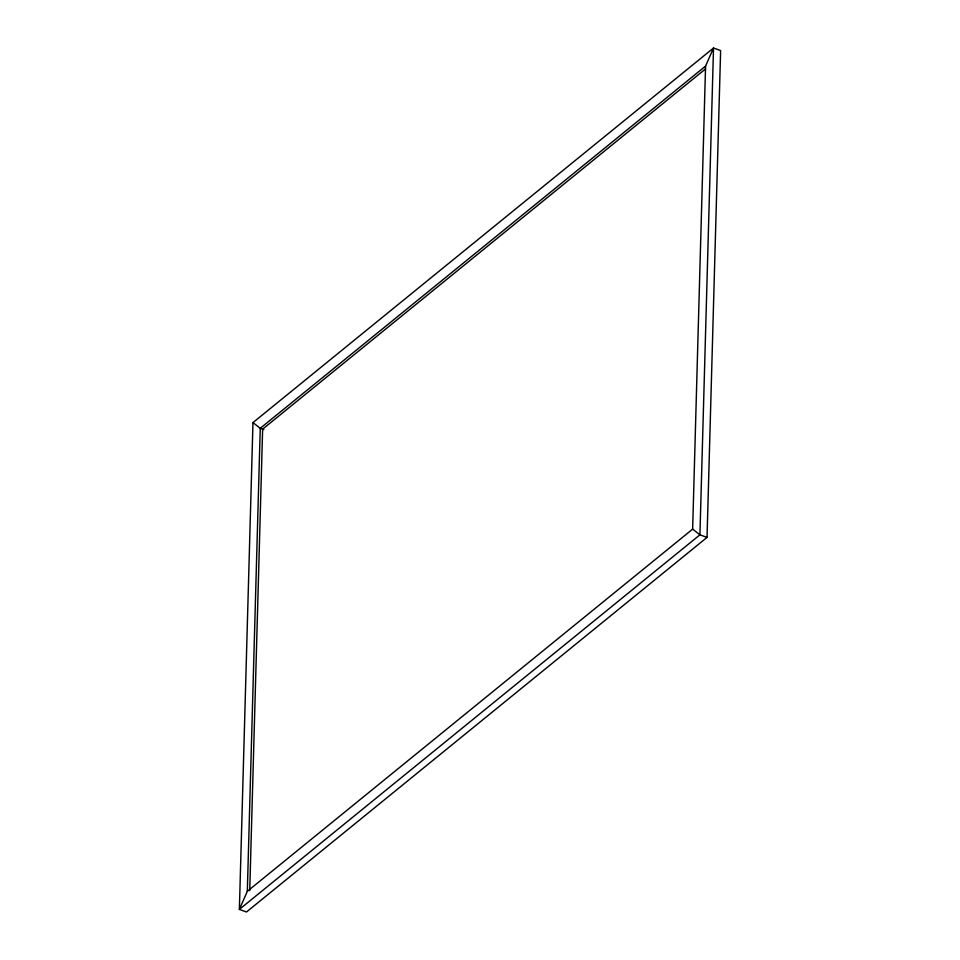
<?xml version="1.0" encoding="UTF-8"?>
<svg xmlns="http://www.w3.org/2000/svg" width="960" height="960" viewBox="0 0 960 960"><rect width="100%" height="100%" fill="white"/><g stroke="black" fill="none" stroke-linecap="round" stroke-linejoin="round"><path stroke-width="1.44" d="M252.972 422.592L239.376 909.408L246.48 912L707.028 537.408L720.624 50.592L713.52 48L252.972 422.592L260.256 428.28L263.808 429.576M247.32 891.324L260.256 428.28L705.564 66.084L713.52 48L699.924 534.816L239.376 909.408L247.32 891.324L692.64 529.128L705.564 66.084M249.732 890.688L262.632 429.144L705.612 68.844M707.028 537.408L699.924 534.816L692.64 529.128"/></g></svg>
